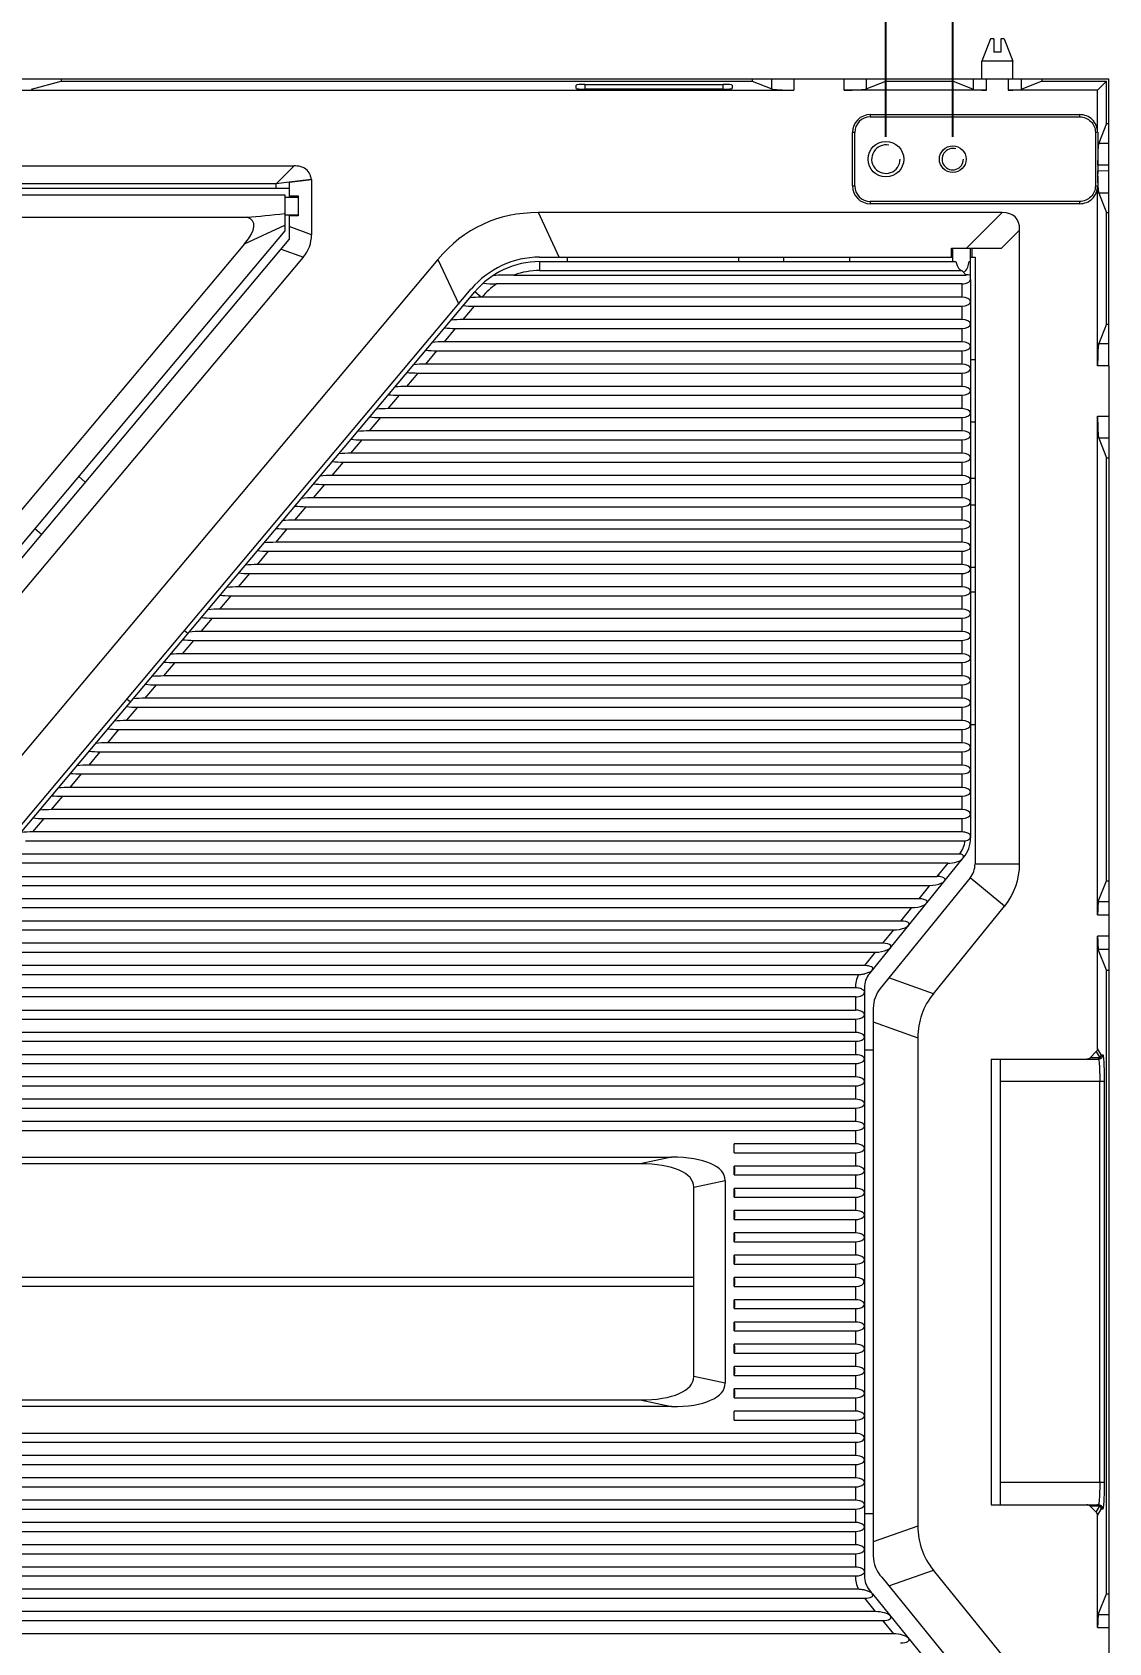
# Model space of a CAD drawing. Header units: millimetres. Extents: x 2185 to 26698, y 9658 to 17427.
# Drawn here: x 4912.4 to 5153.9, y 10786.8 to 11148.3 of the extents above; entities that cross this region are included whole.
import ezdxf

# ---------------------------------------------------------------- set-up
doc = ezdxf.new("R2010")
doc.units = ezdxf.units.MM
doc.linetypes.add('SLD-实线', pattern=[0])
doc.layers.add('文字层', color=8, linetype='SLD-实线', lineweight=15)
doc.styles.get("Standard").update_dxf_attribs({"font": 'arial.ttf'})
doc.dimstyles.new('我的A-GB-50', dxfattribs={"dimscale": 0.5, "dimtxt": 80, "dimasz": 50, "dimexe": 20, "dimexo": 10, "dimgap": 15, "dimtad": 1, "dimdec": 1, "dimzin": 9, "dimdsep": 46, "dimtxsty": 'Standard', "dimcen": 2.5, "dimadec": 0, "dimazin": 0, "dimtfac": 1, "dimtdec": 1, "dimtmove": 0, "dimatfit": 3, "dimfxl": 2, "dimarcsym": 0})

# ---------------------------------------------------------------- blocks, each defined once
blk = doc.blocks.new('76128193')
at = {"color": 7, "linetype": 'Continuous'}
for p, q in [((-3086.93, 2590.93), (-3088.93, 2585.93)), ((-3086.18, 2590.93), (-3086.93, 2590.93)), ((-3086.18, 2590.93), (-3086.18, 2587.93)), ((-3083.93, 2590.93), (-3084.68, 2590.93)), ((-3084.68, 2590.93), (-3084.68, 2587.93)), ((-3083.93, 2590.93), (-3081.93, 2585.93)), ((-3081.93, 2585.93), (-3088.93, 2585.93)), ((-3088.93, 2581.93), (-3088.93, 2585.93)), ((-3084.68, 2587.93), (-3086.18, 2587.93)), ((-3081.93, 2581.93), (-3081.93, 2585.93)), ((-4020.43, 2581.93), (-3060.43, 2581.93)), ((-3302.09, 2579.66), (-3295.43, 2581.43)), ((-3295.43, 2581.93), (-3295.43, 2581.43)), ((-3295.43, 2581.43), (-3140.43, 2581.43)), ((-3140.43, 2581.93), (-3140.43, 2581.43)), ((-3140.43, 2581.43), (-3136.05, 2579.68)), ((-3136.05, 2579.68), (-3136.05, 2581.93)), ((-3131.1, 2581.93), (-3131.1, 2579.43)), ((-3119.77, 2579.43), (-3119.77, 2581.93)), ((-3114.82, 2581.93), (-3114.82, 2579.68)), ((-3114.82, 2579.68), (-3110.43, 2581.43)), ((-3110.43, 2581.93), (-3110.43, 2581.43)), ((-3110.43, 2581.43), (-3095.43, 2581.43)), ((-3095.43, 2581.93), (-3095.43, 2581.43)), ((-3090.8, 2579.58), (-3095.43, 2581.43)), ((-3090.8, 2579.58), (-3090.8, 2581.93)), ((-3087.83, 2579.43), (-3087.83, 2581.93)), ((-3083.03, 2581.93), (-3083.03, 2579.43)), ((-3080.07, 2581.93), (-3080.07, 2579.58)), ((-3075.43, 2581.43), (-3080.07, 2579.58)), ((-3075.43, 2581.93), (-3075.43, 2581.43)), ((-3075.43, 2581.43), (-3060.93, 2581.43)), ((-3060.93, 2581.43), (-3062.93, 2579.43)), ((-3060.93, 2571.93), (-3060.93, 2581.43)), ((-3060.43, 2517.59), (-3060.43, 2581.93)), ((-3306.98, 2579.43), (-3131.1, 2579.43)), ((-3179.93, 2579.77), (-3179.93, 2580.57)), ((-3177.93, 2580.69), (-3146.93, 2580.69)), ((-3177.93, 2580.69), (-3177.93, 2579.66)), ((-3146.93, 2579.66), (-3177.93, 2579.66)), ((-3146.93, 2579.66), (-3146.93, 2580.69)), ((-3144.93, 2580.57), (-3144.93, 2579.77)), ((-3087.83, 2579.43), (-3119.77, 2579.43)), ((-3062.93, 2579.43), (-3083.03, 2579.43)), ((-3062.93, 2569.98), (-3062.93, 2579.43)), ((-3113.93, 2573.93), (-3066.94, 2573.93)), ((-3113.93, 2573.93), (-3113.93, 2573.43)), ((-3066.94, 2573.43), (-3066.94, 2573.93)), ((-3113.93, 2573.43), (-3066.94, 2573.43)), ((-3060.93, 2571.93), (-3062.69, 2567.54)), ((-3060.93, 2571.93), (-3060.43, 2571.93)), ((-3117.43, 2569.93), (-3117.93, 2569.93)), ((-3117.93, 2557.93), (-3117.93, 2569.93)), ((-3117.43, 2557.93), (-3117.43, 2569.93)), ((-3063.43, 2569.93), (-3063.43, 2557.93)), ((-3062.92, 2569.98), (-3062.92, 2562.58)), ((-3062.69, 2567.54), (-3060.43, 2567.54)), ((-3429.66, 2562.43), (-3243.2, 2562.43)), ((-3243.2, 2562.43), (-3247.22, 2558.41)), ((-3060.43, 2562.59), (-3062.93, 2562.58)), ((-3060.43, 2561.27), (-3062.93, 2561.28)), ((-3247.22, 2558.41), (-3429.66, 2558.41)), ((-3429.66, 2557.43), (-3244.28, 2557.43)), ((-3426.99, 2555.93), (-3245.28, 2555.93)), ((-3244.28, 2558.75), (-3247.22, 2558.41)), ((-3247.22, 2557.43), (-3247.22, 2558.41)), ((-3245.28, 2555.93), (-3245.28, 2547.88)), ((-3239.33, 2559.33), (-3244.28, 2558.75)), ((-3244.28, 2558.66), (-3244.28, 2555.68)), ((-3239.28, 2559.33), (-3239.28, 2546.97)), ((-3117.93, 2557.93), (-3117.43, 2557.93)), ((-3062.93, 2517.55), (-3062.93, 2557.89)), ((-3060.43, 2556.32), (-3062.69, 2556.32)), ((-3062.69, 2556.32), (-3060.93, 2551.93)), ((-3245.28, 2555.43), (-3242.28, 2555.43)), ((-3244.28, 2555.68), (-3242.28, 2555.68)), ((-3244.28, 2555.57), (-3242.28, 2555.57)), ((-3244.28, 2555.57), (-3244.28, 2555.43)), ((-3242.28, 2555.68), (-3242.28, 2551.18)), ((-3066.94, 2554.43), (-3113.93, 2554.43)), ((-3113.93, 2554.43), (-3113.93, 2553.93)), ((-3066.94, 2553.93), (-3113.93, 2553.93)), ((-3066.94, 2553.93), (-3066.94, 2554.43)), ((-3426.99, 2550.93), (-3253.72, 2550.93)), ((-3254.31, 2544.89), (-3245.28, 2549.11)), ((-3245.28, 2551.43), (-3242.28, 2551.43)), ((-3244.28, 2551.43), (-3244.28, 2551.29)), ((-3242.28, 2551.29), (-3244.28, 2551.29)), ((-3242.28, 2551.18), (-3244.28, 2551.18)), ((-3244.28, 2551.18), (-3244.28, 2545.93)), ((-3239.28, 2546.97), (-3244.28, 2548.79)), ((-3084.36, 2551.93), (-3188.39, 2551.93)), ((-3183.72, 2541.93), (-3188.39, 2551.93)), ((-3084.36, 2551.93), (-3092.36, 2543.93)), ((-3060.93, 2551.93), (-3060.43, 2551.93)), ((-3060.93, 2526.93), (-3060.93, 2551.93)), ((-3245.28, 2547.88), (-3401.31, 2361.93)), ((-3399.03, 2361.5), (-3244.28, 2545.93)), ((-3084.51, 2543.93), (-3080.43, 2548.01)), ((-3080.43, 2405.75), (-3080.43, 2548.01)), ((-3254.31, 2544.89), (-3405.14, 2365.15)), ((-3395.93, 2357.42), (-3241.11, 2541.92)), ((-3210.92, 2541.42), (-3373.53, 2347.63)), ((-3246.11, 2543.74), (-3241.11, 2541.92)), ((-3210.92, 2541.42), (-3206.26, 2531.42)), ((-3188.11, 2541.93), (-3095.43, 2541.93)), ((-3181.93, 2541.93), (-3181.93, 2540.93)), ((-3143.43, 2540.93), (-3143.43, 2541.93)), ((-3133.43, 2541.93), (-3133.43, 2540.93)), ((-3118.5, 2540.93), (-3118.5, 2541.93)), ((-3095.68, 2543.93), (-3084.51, 2543.93)), ((-3095.68, 2541.93), (-3095.68, 2543.93)), ((-3095.43, 2540.93), (-3095.43, 2543.93)), ((-3091.43, 2537.9), (-3091.43, 2543.93)), ((-3091.42, 2541.93), (-3090.43, 2541.93)), ((-3091.18, 2543.93), (-3091.18, 2541.93)), ((-3090.43, 2541.93), (-3090.43, 2405.75)), ((-3193.86, 2537.93), (-3092.46, 2537.93)), ((-3188.11, 2540.93), (-3094.76, 2540.93)), ((-3188.11, 2540.93), (-3188.11, 2538.93)), ((-3188.11, 2538.93), (-3093.43, 2538.93)), ((-3092.46, 2537.93), (-3093.43, 2538.93)), ((-3091.74, 2540.93), (-3091.43, 2540.93)), ((-3091.43, 2536.93), (-3091.43, 2537.9)), ((-3360.85, 2347.18), (-3203.43, 2534.79)), ((-3360.09, 2346.54), (-3202.67, 2534.14)), ((-3201.22, 2532.93), (-3202.67, 2534.14)), ((-3093.43, 2535.93), (-3197.76, 2535.93)), ((-3093.43, 2535.93), (-3093.43, 2532.93)), ((-3091.43, 2536.93), (-3091.43, 2411.57)), ((-3205.27, 2527.93), (-3202.75, 2530.93)), ((-3202.75, 2530.93), (-3093.43, 2530.93)), ((-3093.43, 2532.93), (-3201.08, 2532.93)), ((-3093.43, 2530.93), (-3093.43, 2527.93)), ((-3093.43, 2527.93), (-3205.27, 2527.93)), ((-3060.93, 2526.93), (-3062.69, 2522.54)), ((-3060.93, 2526.93), (-3060.43, 2526.93)), ((-3209.47, 2522.93), (-3206.95, 2525.93)), ((-3206.95, 2525.93), (-3093.43, 2525.93)), ((-3093.43, 2525.93), (-3093.43, 2522.93)), ((-3213.66, 2517.93), (-3211.14, 2520.93)), ((-3211.14, 2520.93), (-3093.43, 2520.93)), ((-3093.43, 2522.93), (-3209.47, 2522.93)), ((-3093.43, 2520.93), (-3093.43, 2517.93)), ((-3062.69, 2522.54), (-3060.43, 2522.54)), ((-3093.43, 2517.93), (-3213.66, 2517.93)), ((-3090.43, 2518.86), (-3091.43, 2518.86)), ((-3060.43, 2517.58), (-3062.93, 2517.58)), ((-3060.43, 2517.58), (-3060.43, 2106.28)), ((-3217.86, 2512.93), (-3215.34, 2515.93)), ((-3093.43, 2512.93), (-3217.86, 2512.93)), ((-3215.34, 2515.93), (-3093.43, 2515.93)), ((-3093.43, 2515.93), (-3093.43, 2512.93)), ((-3222.05, 2507.93), (-3219.54, 2510.93)), ((-3219.54, 2510.93), (-3093.43, 2510.93)), ((-3093.43, 2510.93), (-3093.43, 2507.93)), ((-3226.25, 2502.93), (-3223.73, 2505.93)), ((-3223.73, 2505.93), (-3093.43, 2505.93)), ((-3093.43, 2507.93), (-3222.05, 2507.93)), ((-3093.43, 2505.93), (-3093.43, 2502.93)), ((-3062.93, 2506.27), (-3060.43, 2506.27)), ((-3062.93, 2394.33), (-3062.93, 2506.27)), ((-3093.43, 2502.93), (-3226.25, 2502.93)), ((-3091.43, 2505), (-3090.43, 2505)), ((-3230.44, 2497.93), (-3227.93, 2500.93)), ((-3093.43, 2497.93), (-3230.44, 2497.93)), ((-3227.93, 2500.93), (-3093.43, 2500.93)), ((-3093.43, 2500.93), (-3093.43, 2497.93)), ((-3060.43, 2501.32), (-3062.69, 2501.32)), ((-3062.69, 2501.32), (-3060.93, 2496.93)), ((-3234.64, 2492.93), (-3232.12, 2495.93)), ((-3232.12, 2495.93), (-3093.43, 2495.93)), ((-3093.43, 2495.93), (-3093.43, 2492.93)), ((-3060.93, 2496.93), (-3060.43, 2496.93)), ((-3060.93, 2401.93), (-3060.93, 2496.93)), ((-3291.54, 2492.75), (-3290.04, 2491.4)), ((-3238.84, 2487.93), (-3236.32, 2490.93)), ((-3236.32, 2490.93), (-3093.43, 2490.93)), ((-3093.43, 2492.93), (-3234.64, 2492.93)), ((-3093.43, 2490.93), (-3093.43, 2487.93)), ((-3090.43, 2492.25), (-3091.43, 2492.25)), ((-3093.43, 2487.93), (-3238.84, 2487.93)), ((-3243.03, 2482.93), (-3240.51, 2485.93)), ((-3240.51, 2485.93), (-3093.43, 2485.93)), ((-3093.43, 2485.93), (-3093.43, 2482.93)), ((-3090.43, 2486.25), (-3091.43, 2486.25)), ((-3299.85, 2479.7), (-3301.4, 2481)), ((-3247.23, 2477.93), (-3244.71, 2480.93)), ((-3244.71, 2480.93), (-3093.43, 2480.93)), ((-3093.43, 2482.93), (-3243.03, 2482.93)), ((-3093.43, 2480.93), (-3093.43, 2477.93)), ((-3093.43, 2477.93), (-3247.23, 2477.93)), ((-3251.42, 2472.93), (-3248.9, 2475.93)), ((-3093.43, 2472.93), (-3251.42, 2472.93)), ((-3248.9, 2475.93), (-3093.43, 2475.93)), ((-3093.43, 2475.93), (-3093.43, 2472.93)), ((-3255.62, 2467.93), (-3253.1, 2470.93)), ((-3253.1, 2470.93), (-3093.43, 2470.93)), ((-3093.43, 2470.93), (-3093.43, 2467.93)), ((-3090.43, 2472.25), (-3091.43, 2472.25)), ((-3259.81, 2462.93), (-3257.3, 2465.93)), ((-3257.3, 2465.93), (-3093.43, 2465.93)), ((-3093.43, 2467.93), (-3255.62, 2467.93)), ((-3093.43, 2465.93), (-3093.43, 2462.93)), ((-3091.43, 2466.85), (-3090.43, 2466.85)), ((-3093.43, 2462.93), (-3259.81, 2462.93)), ((-3264.01, 2457.93), (-3261.49, 2460.93)), ((-3261.49, 2460.93), (-3093.43, 2460.93)), ((-3093.43, 2460.93), (-3093.43, 2457.93)), ((-3268.2, 2452.93), (-3265.69, 2455.93)), ((-3267.03, 2457.44), (-3267.8, 2458.08)), ((-3265.69, 2455.93), (-3093.43, 2455.93)), ((-3093.43, 2457.93), (-3264.01, 2457.93)), ((-3093.43, 2455.93), (-3093.43, 2452.93)), ((-3272.4, 2447.93), (-3269.88, 2450.93)), ((-3269.88, 2450.93), (-3093.43, 2450.93)), ((-3093.43, 2452.93), (-3268.2, 2452.93)), ((-3093.43, 2450.93), (-3093.43, 2447.93)), ((-3093.43, 2447.93), (-3272.4, 2447.93)), ((-3276.59, 2442.93), (-3274.08, 2445.93)), ((-3274.08, 2445.93), (-3093.43, 2445.93)), ((-3093.43, 2445.93), (-3093.43, 2442.93)), ((-3280.79, 2437.93), (-3278.27, 2440.93)), ((-3280.65, 2442.76), (-3279.89, 2442.12)), ((-3278.27, 2440.93), (-3093.43, 2440.93)), ((-3093.43, 2442.93), (-3276.59, 2442.93)), ((-3093.43, 2440.93), (-3093.43, 2437.93)), ((-3093.43, 2437.93), (-3280.79, 2437.93)), ((-3090.43, 2436.93), (-3091.43, 2436.93)), ((-3284.99, 2432.93), (-3282.47, 2435.93)), ((-3093.43, 2432.93), (-3284.99, 2432.93)), ((-3282.47, 2435.93), (-3093.43, 2435.93)), ((-3093.43, 2435.93), (-3093.43, 2432.93)), ((-3289.18, 2427.93), (-3286.66, 2430.93)), ((-3286.66, 2430.93), (-3093.43, 2430.93)), ((-3093.43, 2430.93), (-3093.43, 2427.93)), ((-3293.38, 2422.93), (-3290.86, 2425.93)), ((-3290.86, 2425.93), (-3093.43, 2425.93)), ((-3093.43, 2427.93), (-3289.18, 2427.93)), ((-3093.43, 2425.93), (-3093.43, 2422.93)), ((-3093.43, 2422.93), (-3293.38, 2422.93)), ((-3297.57, 2417.93), (-3295.05, 2420.93)), ((-3295.05, 2420.93), (-3093.43, 2420.93)), ((-3093.43, 2420.93), (-3093.43, 2417.93)), ((-3301.77, 2412.93), (-3299.25, 2415.93)), ((-3299.25, 2415.93), (-3093.43, 2415.93)), ((-3093.43, 2417.93), (-3297.57, 2417.93)), ((-3093.43, 2415.93), (-3093.43, 2412.93)), ((-3093.43, 2412.93), (-3301.77, 2412.93)), ((-3093.92, 2407.93), (-3305.96, 2407.93)), ((-3303.45, 2410.93), (-3092.67, 2410.93)), ((-3096.57, 2405.93), (-3307.64, 2405.93)), ((-3114.14, 2381.11), (-3093, 2407.16)), ((-3096.57, 2405.93), (-3099.01, 2402.93)), ((-3090.43, 2405.75), (-3080.43, 2405.75)), ((-3311.84, 2400.93), (-3100.63, 2400.93)), ((-3310.16, 2402.93), (-3099.01, 2402.93)), ((-3091.55, 2402.6), (-3111.7, 2377.77)), ((-3100.63, 2400.93), (-3103.06, 2397.93)), ((-3083.79, 2396.29), (-3091.55, 2402.6)), ((-3062.79, 2397.3), (-3060.93, 2401.93)), ((-3060.93, 2401.93), (-3060.43, 2401.93)), ((-3103.06, 2397.93), (-3314.35, 2397.93)), ((-3062.79, 2397.3), (-3060.43, 2397.3)), ((-3316.03, 2395.93), (-3104.69, 2395.93)), ((-3104.69, 2395.93), (-3107.12, 2392.93)), ((-3099.75, 2376.62), (-3083.79, 2396.29)), ((-3062.93, 2394.33), (-3060.43, 2394.33)), ((-3320.23, 2390.93), (-3108.75, 2390.93)), ((-3107.12, 2392.93), (-3318.55, 2392.93)), ((-3108.75, 2390.93), (-3111.18, 2387.93)), ((-3060.43, 2389.53), (-3062.93, 2389.53)), ((-3062.93, 2364.35), (-3062.93, 2389.53)), ((-3324.42, 2385.93), (-3112.8, 2385.93)), ((-3111.18, 2387.93), (-3322.75, 2387.93)), ((-3112.8, 2385.93), (-3115.24, 2382.93)), ((-3060.43, 2386.56), (-3062.79, 2386.56)), ((-3060.93, 2381.93), (-3062.79, 2386.56)), ((-3115.24, 2382.93), (-3326.94, 2382.93)), ((-3328.62, 2380.93), (-3116.6, 2380.93)), ((-3099.75, 2376.62), (-3109.75, 2380.17)), ((-3060.93, 2381.93), (-3060.43, 2381.93)), ((-3060.93, 2241.93), (-3060.93, 2381.93)), ((-3117.26, 2375.93), (-3332.81, 2375.93)), ((-3117.26, 2377.93), (-3331.14, 2377.93)), ((-3117.26, 2375.93), (-3117.26, 2372.93)), ((-3115.26, 2377.95), (-3115.26, 2377.17)), ((-3115.26, 2377.17), (-3115.26, 2246.93)), ((-3335.33, 2372.93), (-3117.26, 2372.93)), ((-3113.26, 2373.36), (-3113.26, 2250.46)), ((-3117.26, 2367.93), (-3339.53, 2367.93)), ((-3337.01, 2370.93), (-3117.26, 2370.93)), ((-3117.26, 2370.93), (-3117.26, 2367.93)), ((-3113.26, 2370.28), (-3103.26, 2366.73)), ((-3341.21, 2365.93), (-3117.26, 2365.93)), ((-3117.26, 2365.93), (-3117.26, 2362.93)), ((-3103.26, 2366.73), (-3103.26, 2257.13)), ((-3062.13, 2362.93), (-3062.93, 2364.35)), ((-3345.4, 2360.93), (-3117.26, 2360.93)), ((-3117.26, 2362.93), (-3343.72, 2362.93)), ((-3117.26, 2360.93), (-3117.26, 2357.93)), ((-3113.26, 2363.93), (-3115.26, 2363.93)), ((-3086.79, 2361.93), (-3062.79, 2361.93)), ((-3086.79, 2361.93), (-3086.79, 2261.93)), ((-3084.79, 2361.93), (-3084.79, 2261.93)), ((-3063.23, 2363.64), (-3064.64, 2362.23)), ((-3062.42, 2362.23), (-3064.64, 2362.23)), ((-3063.23, 2363.64), (-3062.42, 2362.23)), ((-3062.13, 2362.93), (-3061.79, 2362.93)), ((-3117.26, 2357.93), (-3347.92, 2357.93)), ((-3349.6, 2355.93), (-3117.26, 2355.93)), ((-3117.26, 2355.93), (-3117.26, 2352.93)), ((-3061.45, 2356.93), (-3084.79, 2356.93)), ((-3062.45, 2266.93), (-3062.45, 2356.93)), ((-3061.45, 2356.93), (-3061.45, 2266.93)), ((-3353.79, 2350.93), (-3117.26, 2350.93)), ((-3117.26, 2352.93), (-3352.11, 2352.93)), ((-3117.26, 2350.93), (-3117.26, 2347.93)), ((-3117.26, 2347.93), (-3356.31, 2347.93)), ((-3358.01, 2345.93), (-3117.26, 2345.93)), ((-3117.26, 2342.93), (-3144.48, 2342.93)), ((-3144.48, 2340.93), (-3144.48, 2342.93)), ((-3117.26, 2345.93), (-3117.26, 2342.93)), ((-3358.19, 2339.93), (-3158.5, 2339.93)), ((-3158.5, 2339.93), (-3165.56, 2338.43)), ((-3144.48, 2340.93), (-3117.26, 2340.93)), ((-3117.26, 2340.93), (-3117.26, 2337.93)), ((-3165.56, 2338.43), (-3354.5, 2338.43)), ((-3117.26, 2337.93), (-3144.48, 2337.93)), ((-3144.48, 2335.93), (-3144.48, 2337.93)), ((-3144.48, 2335.93), (-3117.26, 2335.93)), ((-3144.31, 2336.37), (-3144.31, 2337.49)), ((-3117.26, 2335.93), (-3117.26, 2332.93)), ((-3153.52, 2333.17), (-3146.46, 2334.67)), ((-3153.51, 2312.93), (-3153.52, 2333.17)), ((-3146.46, 2334.67), (-3146.46, 2289.19)), ((-3117.26, 2332.93), (-3144.48, 2332.93)), ((-3144.48, 2330.93), (-3144.48, 2332.93)), ((-3144.31, 2331.37), (-3144.31, 2332.49)), ((-3144.48, 2330.93), (-3117.26, 2330.93)), ((-3117.26, 2330.93), (-3117.26, 2327.93)), ((-3117.26, 2327.93), (-3144.48, 2327.93)), ((-3144.48, 2325.93), (-3144.48, 2327.93)), ((-3144.48, 2325.93), (-3117.26, 2325.93)), ((-3144.31, 2326.37), (-3144.31, 2327.49)), ((-3117.26, 2325.93), (-3117.26, 2322.93)), ((-3117.26, 2322.93), (-3144.48, 2322.93)), ((-3144.48, 2320.93), (-3144.48, 2322.93)), ((-3144.48, 2320.93), (-3117.26, 2320.93)), ((-3144.31, 2321.37), (-3144.31, 2322.49)), ((-3117.26, 2320.93), (-3117.26, 2317.93)), ((-3117.26, 2317.93), (-3144.48, 2317.93)), ((-3144.48, 2315.93), (-3144.48, 2317.93)), ((-3144.31, 2316.37), (-3144.31, 2317.49)), ((-3144.48, 2315.93), (-3117.26, 2315.93)), ((-3117.26, 2315.93), (-3117.26, 2312.93)), ((-3153.52, 2312.93), (-3364.85, 2312.93)), ((-3153.52, 2310.93), (-3364.85, 2310.93)), ((-3153.52, 2290.69), (-3153.51, 2310.93)), ((-3153.51, 2310.93), (-3153.51, 2312.93)), ((-3117.26, 2312.93), (-3144.48, 2312.93)), ((-3144.48, 2310.93), (-3144.48, 2312.93)), ((-3144.48, 2310.93), (-3117.26, 2310.93)), ((-3144.31, 2311.37), (-3144.31, 2312.49)), ((-3117.26, 2310.93), (-3117.26, 2307.93)), ((-3117.26, 2307.93), (-3144.48, 2307.93)), ((-3144.48, 2305.93), (-3144.48, 2307.93)), ((-3144.31, 2306.37), (-3144.31, 2307.49)), ((-3144.48, 2305.93), (-3117.26, 2305.93)), ((-3117.26, 2302.93), (-3144.48, 2302.93)), ((-3144.48, 2300.93), (-3144.48, 2302.93)), ((-3117.26, 2305.93), (-3117.26, 2302.93)), ((-3144.48, 2300.93), (-3117.26, 2300.93)), ((-3144.31, 2301.37), (-3144.31, 2302.49)), ((-3117.26, 2300.93), (-3117.26, 2297.93)), ((-3117.26, 2297.93), (-3144.48, 2297.93)), ((-3144.48, 2295.93), (-3144.48, 2297.93)), ((-3144.48, 2295.93), (-3117.26, 2295.93)), ((-3144.31, 2296.37), (-3144.31, 2297.49)), ((-3117.26, 2295.93), (-3117.26, 2292.93)), ((-3117.26, 2292.93), (-3144.48, 2292.93)), ((-3144.48, 2290.93), (-3144.48, 2292.93)), ((-3144.31, 2291.37), (-3144.31, 2292.49)), ((-3146.46, 2289.19), (-3153.52, 2290.69)), ((-3144.48, 2290.93), (-3117.26, 2290.93)), ((-3117.26, 2290.93), (-3117.26, 2287.93)), ((-3354.5, 2285.43), (-3165.56, 2285.43)), ((-3165.56, 2285.43), (-3158.5, 2283.93)), ((-3117.26, 2287.93), (-3144.48, 2287.93)), ((-3144.48, 2285.93), (-3144.48, 2287.93)), ((-3144.48, 2285.93), (-3117.26, 2285.93)), ((-3144.31, 2286.37), (-3144.31, 2287.49)), ((-3117.26, 2285.93), (-3117.26, 2282.93)), ((-3158.5, 2283.93), (-3358.19, 2283.93)), ((-3117.26, 2282.93), (-3144.48, 2282.93)), ((-3144.48, 2280.93), (-3144.48, 2282.93)), ((-3117.26, 2277.93), (-3358.01, 2277.93)), ((-3144.48, 2280.93), (-3117.26, 2280.93)), ((-3117.26, 2280.93), (-3117.26, 2277.93)), ((-3356.31, 2275.93), (-3117.26, 2275.93)), ((-3117.26, 2275.93), (-3117.26, 2272.93)), ((-3117.26, 2272.93), (-3353.79, 2272.93)), ((-3352.11, 2270.93), (-3117.26, 2270.93)), ((-3117.26, 2270.93), (-3117.26, 2267.93)), ((-3117.26, 2267.93), (-3349.6, 2267.93)), ((-3061.45, 2266.93), (-3062.45, 2266.93)), ((-3347.92, 2265.93), (-3117.26, 2265.93)), ((-3117.26, 2265.93), (-3117.26, 2262.93)), ((-3117.26, 2262.93), (-3345.4, 2262.93)), ((-3343.72, 2260.93), (-3117.26, 2260.93)), ((-3117.26, 2260.93), (-3117.26, 2257.93)), ((-3115.26, 2259.93), (-3113.26, 2259.93)), ((-3086.79, 2261.93), (-3062.79, 2261.93)), ((-3064.64, 2261.63), (-3062.42, 2261.64)), ((-3064.64, 2261.63), (-3063.23, 2260.22)), ((-3063.23, 2260.22), (-3062.42, 2261.64)), ((-3062.93, 2259.52), (-3062.13, 2260.93)), ((-3062.93, 2234.33), (-3062.93, 2259.52)), ((-3061.79, 2260.93), (-3062.13, 2260.93)), ((-3117.26, 2257.93), (-3341.21, 2257.93)), ((-3339.53, 2255.93), (-3117.26, 2255.93)), ((-3117.26, 2255.93), (-3117.26, 2252.93)), ((-3103.26, 2257.13), (-3113.26, 2253.58)), ((-3117.26, 2252.93), (-3337.01, 2252.93)), ((-3335.33, 2250.93), (-3117.26, 2250.93)), ((-3117.26, 2250.93), (-3117.26, 2247.93)), ((-3117.26, 2247.93), (-3332.81, 2247.93)), ((-3331.14, 2245.93), (-3117.26, 2245.93)), ((-3115.26, 2246.93), (-3115.26, 2246.69)), ((-3115.26, 2246.69), (-3115.26, 2245.91)), ((-3111.33, 2245.64), (-3091.55, 2221.27)), ((-3109.75, 2243.69), (-3099.75, 2247.24)), ((-3083.79, 2227.57), (-3099.75, 2247.24)), ((-3116.6, 2242.93), (-3328.62, 2242.93)), ((-3114.14, 2242.76), (-3113.67, 2242.17)), ((-3113.47, 2241.93), (-3113.67, 2242.17)), ((-3113.47, 2241.93), (-3093.18, 2216.93)), ((-3062.79, 2237.3), (-3060.93, 2241.93)), ((-3060.93, 2241.93), (-3060.43, 2241.93)), ((-3326.94, 2240.93), (-3115.24, 2240.93)), ((-3112.8, 2237.93), (-3324.42, 2237.93)), ((-3115.24, 2240.93), (-3112.8, 2237.93)), ((-3322.75, 2235.93), (-3111.18, 2235.93)), ((-3111.18, 2235.93), (-3108.75, 2232.93)), ((-3062.93, 2234.33), (-3060.43, 2234.33)), ((-3062.79, 2237.3), (-3060.43, 2237.3)), ((-3108.75, 2232.93), (-3320.23, 2232.93))]:
    blk.add_line(p, q, dxfattribs=at)
blk.add_lwpolyline([(-3061.45, 2266.93), (-3061.6, 2266.93), (-3084.79, 2266.93)], dxfattribs=at)
for centre, radius in [((-3110.43, 2563.93), 4), ((-3095.43, 2563.93), 3)]:
    blk.add_circle(centre, radius, dxfattribs=at)
for centre, radius, start, end in [((-3113.93, 2569.93), 4, 90.0031, 180), ((-3113.93, 2569.93), 3.5, 90.0091, 180), ((-3110.43, 2563.93), 3.2, 78.1353, 360), ((-3095.43, 2563.93), 2.4, 74.0896, 0), ((-3113.93, 2557.93), 4, 180, 269.9969), ((-3113.93, 2557.93), 3.5, 180, 269.9908), ((-3188.11, 2521.93), 20, 90, 140), ((-3188.11, 2521.93), 19, 90, 140), ((-3188.11, 2521.93), 17, 90, 109.7492), ((-3092.47, 2521.87), 16.07, 86.2934, 89.969), ((-3188.11, 2521.93), 17, 124.5603, 139.6798), ((-3201.08, 2505.43), 27.5, 90, 90.3069), ((-3098.43, 2411.57), 7, 320.9365, 0), ((-3098.43, 2411.57), 5.8, 321.1272, 353.6644), ((-3095.43, 2405.75), 5, 320.9365, 0), ((-3095.43, 2405.75), 15, 320.9365, 0), ((-3110.26, 2377.95), 7, 154.8411, 180.1972), ((-3110.26, 2377.95), 5, 140.9365, 180), ((-3106.26, 2373.36), 7, 140.9365, 180), ((-3063.13, 2362.93), 1.01, 344.9807, 359.8007), ((-3106.26, 2250.46), 7, 180, 223.5859), ((-3110.26, 2245.91), 7, 179.8028, 205.1589), ((-3110.26, 2245.91), 5, 180, 219.0635)]:
    blk.add_arc(centre, radius, start, end, dxfattribs=at)
for centre, major_axis, ratio, start_param, end_param in [((-3177.93, 2580.57), (2, 0), 0.057143, 1.570796, 3.141593), ((-3177.93, 2579.77), (2, 0), 0.057143, -3.141593, -1.570796), ((-3146.93, 2580.57), (2, 0), 0.057143, 6.283185, 7.853982), ((-3146.93, 2579.77), (2, 0), 0.057143, -1.570796, 0), ((-3131.1, 2579.72), (5, 0), 0.057143, -2.999696, -1.570796), ((-3119.77, 2579.72), (5, 0), 0.057143, -1.570796, -0.141897), ((-3087.83, 2579.6), (3, 0), 0.057143, -2.999696, -1.570796), ((-3083.03, 2579.6), (3, 0), 0.057143, -1.570796, -0.141897), ((-4110.91, 2149.44), (858.57, 400.36), 0.042224, -0.090304, 0.040423), ((-2962.9, 2684.76), (310.21, 129.43), 0.111795, -2.829922, -2.759001), ((-2845.45, 1787.08), (355.43, -762.22), 0.178355, 3.058615, 3.22457), ((-3182.41, 2449.95), (-101, -101), 0.140028, 3.002469, 3.280716), ((-3443.24, 2618.35), (-203.5, 74.07), 0.184705, 3.074467, 3.208719), ((-3093.43, 2546.93), (0, 8), 0.25, -3.864329, -3.141594), ((-3093.43, 2546.93), (-0.53, 8.26), 0.233529, -3.408725, -2.398606), ((-3093.43, 2536.93), (2, 0), 0.500007, -1.570796, 0.000001), ((-3201.91, 2531.93), (5.29, 0.16), 0.186515, -2.259526, -1.735928), ((-3201.91, 2531.93), (5.29, 0.16), 0.186515, 1.433756, 1.929264), ((-3093.43, 2531.93), (2, 0), 0.500007, -1.570796, 1.570796), ((-3206.11, 2526.93), (5.29, 0.16), 0.186515, 1.405665, 1.929264), ((-3093.43, 2526.93), (2, 0), 0.500007, -1.570796, 1.570796), ((-3206.11, 2526.93), (5.29, 0.16), 0.186515, -2.259526, -1.735928), ((-3210.31, 2521.93), (5.29, 0.16), 0.186515, -2.259526, -1.735928), ((-3210.31, 2521.93), (5.29, 0.16), 0.186515, 1.405665, 1.929264), ((-3093.43, 2521.93), (2, 0), 0.500007, -1.570796, 1.570796), ((-3214.5, 2516.93), (5.29, 0.16), 0.186515, -2.259526, -1.735928), ((-3214.5, 2516.93), (5.29, 0.16), 0.186515, 1.405665, 1.929264), ((-3093.43, 2516.93), (2, 0), 0.500007, -1.570796, 1.570796), ((-3218.7, 2511.93), (5.29, 0.16), 0.186515, 1.405665, 1.929264), ((-3093.43, 2511.93), (2, 0), 0.500007, -1.570796, 1.570796), ((-3218.7, 2511.93), (5.29, 0.16), 0.186515, -2.259526, -1.735928), ((-3222.89, 2506.93), (5.29, 0.16), 0.186515, -2.259526, -1.735928), ((-3222.89, 2506.93), (5.29, 0.16), 0.186515, 1.405665, 1.929264), ((-3093.43, 2506.93), (2, 0), 0.500007, -1.570796, 1.570796), ((-3062.65, 2506.27), (0, 5), 0.057143, -4.712389, -3.28349), ((-3227.09, 2501.93), (5.29, 0.16), 0.186515, 1.405665, 1.929264), ((-3093.43, 2501.93), (2, 0), 0.500007, -1.570796, 1.570796), ((-3231.28, 2496.93), (5.29, 0.16), 0.186515, 1.405665, 1.929264), ((-3227.09, 2501.93), (5.29, 0.16), 0.186515, -2.259526, -1.735928), ((-3093.43, 2496.93), (2, 0), 0.500007, -1.570796, 1.570796), ((-3231.28, 2496.93), (5.29, 0.16), 0.186515, -2.259526, -1.735928), ((-3235.48, 2491.93), (5.29, 0.16), 0.186515, -2.259526, -1.735928), ((-3235.48, 2491.93), (5.29, 0.16), 0.186515, 1.405665, 1.929264), ((-3093.43, 2491.93), (2, 0), 0.500007, -1.570796, 1.570796), ((-3239.67, 2486.93), (5.29, 0.16), 0.186515, 1.405665, 1.929264), ((-3093.43, 2486.93), (2, 0), 0.500007, -1.570796, 1.570796), ((-3239.67, 2486.93), (5.29, 0.16), 0.186515, -2.259526, -1.735928), ((-3243.87, 2481.93), (5.29, 0.16), 0.186515, -2.259526, -1.735928), ((-3243.87, 2481.93), (5.29, 0.16), 0.186515, 1.405665, 1.929264), ((-3093.43, 2481.93), (2, 0), 0.500007, -1.570796, 1.570796), ((-3248.07, 2476.93), (5.29, 0.16), 0.186515, 1.405665, 1.929264), ((-3093.43, 2476.93), (2, 0), 0.500007, 4.712389, 7.853982), ((-3252.26, 2471.93), (5.29, 0.16), 0.186515, 1.405665, 1.929264), ((-3248.07, 2476.93), (5.29, 0.16), 0.186515, -2.259526, -1.735928), ((-3093.43, 2471.93), (2, 0), 0.500007, 4.712389, 7.853982), ((-3252.26, 2471.93), (5.29, 0.16), 0.186515, -2.259526, -1.735928), ((-3256.46, 2466.93), (5.29, 0.16), 0.186515, -2.259526, -1.735928), ((-3256.46, 2466.93), (5.29, 0.16), 0.186515, 1.405665, 1.929264), ((-3093.43, 2466.93), (2, 0), 0.500007, -1.570796, 1.570796), ((-3260.65, 2461.93), (5.29, 0.16), 0.186515, 1.405665, 1.929264), ((-3093.43, 2461.93), (2, 0), 0.500007, -1.570796, 1.570796), ((-3260.65, 2461.93), (5.29, 0.16), 0.186515, -2.259526, -1.735928), ((-3264.85, 2456.93), (5.29, 0.16), 0.186515, -2.259526, -1.735928), ((-3264.85, 2456.93), (5.29, 0.16), 0.186515, 1.405665, 1.929264), ((-3093.43, 2456.93), (2, 0), 0.500007, -1.570796, 1.570796), ((-3269.04, 2451.93), (5.29, 0.16), 0.186515, -2.259526, -1.735928), ((-3269.04, 2451.93), (5.29, 0.16), 0.186515, 1.405665, 1.929264), ((-3093.43, 2451.93), (2, 0), 0.500007, -1.570796, 1.570796), ((-3273.24, 2446.93), (5.29, 0.16), 0.186515, 1.405665, 1.929264), ((-3093.43, 2446.93), (2, 0), 0.500007, -1.570796, 1.570796), ((-3273.24, 2446.93), (5.29, 0.16), 0.186515, -2.259526, -1.735928), ((-3277.43, 2441.93), (5.29, 0.16), 0.186515, -2.259526, -1.735928), ((-3277.43, 2441.93), (5.29, 0.16), 0.186515, 1.405665, 1.929264), ((-3093.43, 2441.93), (2, 0), 0.500007, -1.570796, 1.570796), ((-3281.63, 2436.93), (5.29, 0.16), 0.186515, 1.405665, 1.929264), ((-3093.43, 2436.93), (2, 0), 0.500007, -1.570796, 1.570796), ((-3285.82, 2431.93), (5.29, 0.16), 0.186515, 1.405665, 1.929264), ((-3281.63, 2436.93), (5.29, 0.16), 0.186515, -2.259526, -1.735928), ((-3093.43, 2431.93), (2, 0), 0.500007, -1.570796, 1.570796), ((-3285.82, 2431.93), (5.29, 0.16), 0.186515, -2.259526, -1.735928), ((-3290.02, 2426.93), (5.29, 0.16), 0.186515, -2.259526, -1.735928), ((-3290.02, 2426.93), (5.29, 0.16), 0.186515, 1.405665, 1.929264), ((-3093.43, 2426.93), (2, 0), 0.500007, -1.570796, 1.570796), ((-3294.22, 2421.93), (5.29, 0.16), 0.186515, 1.405665, 1.929264), ((-3093.43, 2421.93), (2, 0), 0.500007, -1.570796, 1.570796), ((-3294.22, 2421.93), (5.29, 0.16), 0.186515, -2.259526, -1.735928), ((-3298.41, 2416.93), (5.29, 0.16), 0.186515, -2.259526, -1.735928), ((-3298.41, 2416.93), (5.29, 0.16), 0.186515, 1.405665, 1.929264), ((-3093.43, 2416.93), (2, 0), 0.500007, -1.570796, 1.570796), ((-3302.61, 2411.93), (5.29, 0.16), 0.186515, 1.405665, 1.929264), ((-3095.76, 2406.93), (2.7, 0.34), 0.348247, -1.920201, -0.349404), ((-3099.82, 2401.93), (2.7, 0.34), 0.348247, 4.362984, 7.504577), ((-3103.88, 2396.93), (2.7, 0.34), 0.348247, 4.362984, 7.504577), ((-3062.76, 2394.33), (0, 3), 0.057143, 0.141897, 1.570796), ((-3107.93, 2391.93), (2.7, 0.34), 0.348247, 4.362984, 7.504577), ((-3062.76, 2389.53), (0, 3), 0.057143, -4.712389, -3.28349), ((-3111.99, 2386.93), (2.7, 0.34), 0.348247, 4.362984, 7.504577), ((-3116.05, 2381.93), (2.7, 0.34), 0.348247, 5.933781, 7.504577), ((-3117.26, 2376.93), (2, 0), 0.500007, -1.570796, 0.000001), ((-2695.34, 2227.59), (407.04, -144.4), 0.185229, 3.075978, 3.207207), ((-3117.26, 2371.93), (2, 0), 0.500007, 4.712389, 7.853982), ((-3117.26, 2366.93), (2, 0), 0.500007, 4.712389, 7.853982), ((-3117.26, 2361.93), (2, 0), 0.500007, 4.712389, 7.853982), ((-3117.26, 2356.93), (2, 0), 0.500007, 4.712389, 7.853982), ((-3117.26, 2351.93), (2, 0), 0.500007, 4.712389, 7.853982), ((-3117.26, 2346.93), (2, 0), 0.500007, 4.712389, 7.853982), ((-3117.26, 2341.93), (2, 0), 0.500007, 4.712389, 7.853982), ((-3166.92, 2330.99), (20.38, 4.33), 0.383888, -0.081401, 1.065208), ((-3173.97, 2329.49), (20.38, 4.33), 0.383888, -0.081401, 1.065208), ((-3144.48, 2336.93), (0, 1), 0.216151, -0.972159, 0), ((-3144.48, 2336.93), (0, 1), 0.216151, -3.141593, -2.169434), ((-3117.26, 2336.93), (2, 0), 0.500007, 4.712389, 7.853982), ((-3144.48, 2331.93), (0, 1), 0.216151, -0.972159, 0), ((-3117.26, 2331.93), (2, 0), 0.500007, 4.712389, 7.853982), ((-3144.48, 2331.93), (0, 1), 0.216151, -3.141593, -2.169434), ((-3144.48, 2326.93), (0, 1), 0.216151, -0.972159, 0), ((-3144.48, 2326.93), (0, 1), 0.216151, -3.141593, -2.169434), ((-3117.26, 2326.93), (2, 0), 0.500007, 4.712389, 7.853982), ((-3144.48, 2321.93), (0, 1), 0.216151, -0.972159, 0), ((-3144.48, 2321.93), (0, 1), 0.216151, -3.141593, -2.169434), ((-3117.26, 2321.93), (2, 0), 0.500007, 4.712389, 7.853982), ((-3144.48, 2316.93), (0, 1), 0.216151, -0.972159, 0), ((-3117.26, 2316.93), (2, 0), 0.500007, 4.712389, 7.853982), ((-3144.48, 2316.93), (0, 1), 0.216151, -3.141593, -2.169434), ((-3144.48, 2311.93), (0, 1), 0.216151, -0.972159, 0), ((-3144.48, 2311.93), (0, 1), 0.216151, -3.141593, -2.169434), ((-3117.26, 2311.93), (2, 0), 0.500007, -1.570796, 1.570796), ((-3144.48, 2306.93), (0, 1), 0.216151, -0.972159, 0), ((-3144.48, 2306.93), (0, 1), 0.216151, -3.141593, -2.169434), ((-3117.26, 2306.93), (2, 0), 0.500007, 4.712389, 7.853982), ((-3144.48, 2301.93), (0, 1), 0.216151, -0.972159, 0), ((-3117.26, 2301.93), (2, 0), 0.500007, 4.712389, 7.853982), ((-3144.48, 2301.93), (0, 1), 0.216151, -3.141593, -2.169434), ((-3144.48, 2296.93), (0, 1), 0.216151, -0.972159, 0), ((-3144.48, 2296.93), (0, 1), 0.216151, -3.141593, -2.169434), ((-3117.26, 2296.93), (2, 0), 0.500007, 4.712389, 7.853982), ((-3144.48, 2291.93), (0, 1), 0.216151, -0.972159, 0), ((-3117.26, 2291.93), (2, 0), 0.500007, 4.712389, 7.853982), ((-3173.97, 2294.37), (20.38, -4.33), 0.383888, -1.065208, 0.081401), ((-3166.92, 2292.87), (20.38, -4.33), 0.383888, -1.065208, 0.081401), ((-3144.48, 2291.93), (0, 1), 0.216151, -3.141593, -2.169434), ((-3144.48, 2286.93), (0, 1), 0.216151, -0.972159, 0), ((-3144.48, 2286.93), (0, 1), 0.216151, -3.141593, -2.169434), ((-3117.26, 2286.93), (2, 0), 0.500007, 4.712389, 7.853982), ((-3117.26, 2281.93), (2, 0), 0.500007, 4.712389, 7.853982), ((-3117.26, 2276.93), (2, 0), 0.500007, 4.712389, 7.853982), ((-3117.26, 2271.93), (2, 0), 0.500007, 4.712389, 7.853982), ((-3117.26, 2266.93), (2, 0), 0.500007, 4.712389, 7.853982), ((-3117.26, 2261.93), (2, 0), 0.500007, 4.712389, 7.853982), ((-3065.36, 2260.93), (1.01, 0), 0.987852, 0.779287, 1.570796), ((-3063.94, 2259.51), (0.499, 0.874), 0.993417, -1.049504, -0.265278), ((-3117.26, 2256.93), (2, 0), 0.500007, 4.712389, 7.853982), ((-2695.34, 2396.27), (407.04, 144.4), 0.185229, 3.075978, 3.207207), ((-3117.26, 2251.93), (2, 0), 0.500007, 4.712389, 7.853982), ((-3117.26, 2246.93), (2, 0), 0.500007, 6.283185, 7.853982), ((-3116.05, 2241.93), (2.7, -0.34), 0.348247, -1.221391, 0.349404), ((-3111.99, 2236.93), (2.7, -0.34), 0.348247, -1.221391, 1.920201), ((-3062.76, 2234.33), (0, 3), 0.057143, 0.141897, 1.570796), ((-3107.93, 2231.93), (2.7, -0.34), 0.348247, -1.221391, 1.920201)]:
    blk.add_ellipse(centre, major_axis=major_axis, ratio=ratio, start_param=start_param, end_param=end_param, dxfattribs=at)
for points, knots in [([(-3062.93, 2569.99), (-3062.94, 2570.51), (-3063.13, 2571.55), (-3064.04, 2572.87), (-3065.38, 2573.73), (-3066.42, 2573.93), (-3066.94, 2573.93)], [0, 0, 0, 0, 0.24999, 0.500013, 0.749974, 1, 1, 1, 1]), ([(-3066.94, 2573.43), (-3066.49, 2573.43), (-3065.57, 2573.25), (-3064.4, 2572.47), (-3063.62, 2571.31), (-3063.44, 2570.38), (-3063.43, 2569.93)], [0, 0, 0, 0, 0.250026, 0.5, 0.749975, 1, 1, 1, 1]), ([(-3062.69, 2567.54), (-3062.71, 2567.48), (-3062.75, 2567.29), (-3062.82, 2566.73), (-3062.88, 2565.72), (-3062.92, 2564.25), (-3062.93, 2563.15), (-3062.93, 2562.57)], [0, 0, 0, 0, 0.042305, 0.114527, 0.339814, 0.647954, 1, 1, 1, 1]), ([(-3239.29, 2559.22), (-3239.32, 2559.46), (-3239.42, 2559.92), (-3239.71, 2560.81), (-3240.75, 2562.16), (-3242.28, 2562.43), (-3243.2, 2562.43)], [0, 0, 0, 0, 0.126325, 0.252711, 0.503276, 1, 1, 1, 1]), ([(-3062.93, 2561.28), (-3062.93, 2560.69), (-3062.92, 2559.6), (-3062.88, 2558.13), (-3062.82, 2557.13), (-3062.75, 2556.57), (-3062.71, 2556.38), (-3062.69, 2556.32)], [0, 0, 0, 0, 0.352373, 0.660449, 0.885543, 0.957704, 1, 1, 1, 1]), ([(-3062.92, 2561.28), (-3062.92, 2560.71), (-3062.95, 2559.58), (-3062.92, 2558.45), (-3062.92, 2557.89)], [0, 0, 0, 0, 0.499996, 1, 1, 1, 1]), ([(-3062.92, 2562.58), (-3062.92, 2562.36), (-3062.88, 2561.93), (-3062.92, 2561.49), (-3062.92, 2561.28)], [0, 0, 0, 0, 0.499974, 1, 1, 1, 1]), ([(-3063.43, 2557.93), (-3063.44, 2557.48), (-3063.62, 2556.56), (-3064.4, 2555.39), (-3065.57, 2554.61), (-3066.49, 2554.43), (-3066.94, 2554.43)], [0, 0, 0, 0, 0.250025, 0.499999, 0.749974, 1, 1, 1, 1]), ([(-3066.94, 2553.93), (-3066.42, 2553.93), (-3065.38, 2554.13), (-3064.04, 2554.99), (-3063.13, 2556.31), (-3062.94, 2557.35), (-3062.93, 2557.87)], [0, 0, 0, 0, 0.250084, 0.500116, 0.750095, 1, 1, 1, 1]), ([(-3062.69, 2522.54), (-3062.71, 2522.48), (-3062.75, 2522.29), (-3062.82, 2521.73), (-3062.88, 2520.72), (-3062.92, 2519.24), (-3062.93, 2518.14), (-3062.93, 2517.55)], [0, 0, 0, 0, 0.042298, 0.114524, 0.339797, 0.648006, 1, 1, 1, 1]), ([(-3091.69, 2412.42), (-3091.92, 2412.62), (-3092.51, 2412.86), (-3093.13, 2412.93), (-3093.43, 2412.93)], [0, 0, 0, 0, 0.503145, 1, 1, 1, 1]), ([(-3092.67, 2410.93), (-3092.45, 2410.93), (-3092.1, 2411.01), (-3091.71, 2411.27), (-3091.56, 2411.48), (-3091.5, 2411.59)], [0, 0, 0, 0, 0.473362, 0.726685, 1, 1, 1, 1]), ([(-3091.43, 2411.93), (-3091.43, 2411.98), (-3091.46, 2412.17), (-3091.58, 2412.32), (-3091.69, 2412.42)], [0, 0, 0, 0, 0.257653, 1, 1, 1, 1]), ([(-3093.09, 2407.66), (-3093.14, 2407.72), (-3093.38, 2407.9), (-3093.69, 2407.93), (-3093.92, 2407.93)], [0, 0, 0, 0, 0.243548, 1, 1, 1, 1]), ([(-3092.99, 2407.44), (-3092.99, 2407.46), (-3093.01, 2407.54), (-3093.05, 2407.62), (-3093.09, 2407.66)], [0, 0, 0, 0, 0.265319, 1, 1, 1, 1]), ([(-3116.6, 2380.93), (-3116.49, 2380.93), (-3116.06, 2380.94), (-3115.64, 2381.01), (-3115.32, 2381.08)], [0, 0, 0, 0, 0.247146, 1, 1, 1, 1]), ([(-3115.32, 2381.08), (-3115.23, 2381.1), (-3114.87, 2381.19), (-3114.52, 2381.31), (-3114.26, 2381.42)], [0, 0, 0, 0, 0.24683, 1, 1, 1, 1]), ([(-3115.75, 2377.59), (-3115.87, 2377.66), (-3116.35, 2377.86), (-3116.87, 2377.93), (-3117.26, 2377.93)], [0, 0, 0, 0, 0.253805, 1, 1, 1, 1]), ([(-3062.79, 2361.93), (-3062.75, 2361.93), (-3062.57, 2361.94), (-3062.39, 2362.01), (-3062.28, 2362.07)], [0, 0, 0, 0, 0.264373, 1, 1, 1, 1]), ([(-3062.79, 2361.93), (-3062.75, 2361.93), (-3062.7, 2361.75), (-3062.68, 2361.65), (-3062.66, 2361.55)], [0, 0, 0, 0, 0.286293, 1, 1, 1, 1]), ([(-3062.66, 2361.55), (-3062.6, 2361.19), (-3062.53, 2360.29), (-3062.49, 2359.38), (-3062.48, 2358.84)], [0, 0, 0, 0, 0.401337, 1, 1, 1, 1]), ([(-3062.28, 2362.07), (-3062.14, 2362.15), (-3061.89, 2362.4), (-3061.79, 2362.75), (-3061.79, 2362.93)], [0, 0, 0, 0, 0.464106, 1, 1, 1, 1]), ([(-3061.79, 2362.93), (-3061.77, 2362.93), (-3061.73, 2362.84), (-3061.7, 2362.7), (-3061.65, 2362.44), (-3061.63, 2362.24), (-3061.62, 2362.12)], [0, 0, 0, 0, 0.082405, 0.272532, 0.579405, 1, 1, 1, 1]), ([(-3061.62, 2362.12), (-3061.61, 2362.01), (-3061.57, 2361.5), (-3061.54, 2360.98), (-3061.52, 2360.57)], [0, 0, 0, 0, 0.207406, 1, 1, 1, 1]), ([(-3061.52, 2360.57), (-3061.51, 2360.3), (-3061.47, 2359.09), (-3061.45, 2357.87), (-3061.45, 2356.93)], [0, 0, 0, 0, 0.22579, 1, 1, 1, 1]), ([(-3062.48, 2358.84), (-3062.47, 2358.69), (-3062.46, 2358.05), (-3062.45, 2357.41), (-3062.45, 2356.93)], [0, 0, 0, 0, 0.241392, 1, 1, 1, 1]), ([(-3062.45, 2266.93), (-3062.45, 2266.77), (-3062.45, 2266.13), (-3062.46, 2265.49), (-3062.48, 2265.02)], [0, 0, 0, 0, 0.256074, 1, 1, 1, 1]), ([(-3061.45, 2266.93), (-3061.45, 2266.63), (-3061.46, 2265.5), (-3061.48, 2264.36), (-3061.51, 2263.53)], [0, 0, 0, 0, 0.264389, 1, 1, 1, 1]), ([(-3062.48, 2265.02), (-3062.49, 2264.6), (-3062.52, 2263.85), (-3062.58, 2262.98), (-3062.64, 2262.45), (-3062.69, 2262.18), (-3062.72, 2262.03), (-3062.77, 2261.93), (-3062.79, 2261.93)], [0, 0, 0, 0, 0.403576, 0.718548, 0.834841, 0.921132, 0.975909, 1, 1, 1, 1]), ([(-3061.51, 2263.53), (-3061.53, 2263.06), (-3061.57, 2262.29), (-3061.64, 2261.52), (-3061.69, 2261.22)], [0, 0, 0, 0, 0.609808, 1, 1, 1, 1]), ([(-3061.79, 2260.93), (-3061.79, 2261.19), (-3062.01, 2261.72), (-3062.54, 2261.93), (-3062.79, 2261.93)], [0, 0, 0, 0, 0.500294, 1, 1, 1, 1]), ([(-3061.69, 2261.22), (-3061.7, 2261.15), (-3061.72, 2261.07), (-3061.76, 2260.93), (-3061.79, 2260.93)], [0, 0, 0, 0, 0.711961, 1, 1, 1, 1]), ([(-3117.26, 2245.93), (-3116.95, 2245.93), (-3116.32, 2246), (-3115.71, 2246.25), (-3115.47, 2246.46)], [0, 0, 0, 0, 0.495467, 1, 1, 1, 1]), ([(-3115.32, 2242.78), (-3115.43, 2242.81), (-3115.85, 2242.89), (-3116.28, 2242.93), (-3116.6, 2242.93)], [0, 0, 0, 0, 0.253446, 1, 1, 1, 1]), ([(-3114.26, 2242.45), (-3114.35, 2242.48), (-3114.69, 2242.61), (-3115.05, 2242.72), (-3115.32, 2242.78)], [0, 0, 0, 0, 0.2535, 1, 1, 1, 1])]:
    blk.add_open_spline(points, degree=3, knots=knots, dxfattribs=at)
for points in [[(-3062.92, 2569.98), (-3063.09, 2569.93), (-3063.26, 2569.95), (-3063.43, 2569.93)], [(-3239.28, 2559.33), (-3240.95, 2559.12), (-3242.61, 2558.89), (-3244.28, 2558.66)], [(-3063.43, 2557.93), (-3063.26, 2557.91), (-3063.09, 2557.93), (-3062.92, 2557.89)], [(-3193.86, 2537.93), (-3195.43, 2537.93), (-3197, 2537.91), (-3198.57, 2537.8)], [(-3200.81, 2536.06), (-3199.8, 2535.96), (-3198.78, 2535.93), (-3197.76, 2535.93)], [(-3091.5, 2411.59), (-3091.46, 2411.69), (-3091.43, 2411.81), (-3091.43, 2411.92)], [(-3093.04, 2407.12), (-3092.99, 2407.21), (-3092.97, 2407.33), (-3092.99, 2407.44)], [(-3114.26, 2381.42), (-3114.06, 2381.5), (-3113.86, 2381.59), (-3113.67, 2381.69)], [(-3115.47, 2377.4), (-3115.56, 2377.48), (-3115.65, 2377.54), (-3115.75, 2377.59)], [(-3115.26, 2377.17), (-3115.32, 2377.26), (-3115.39, 2377.34), (-3115.47, 2377.4)], [(-3062.93, 2364.35), (-3062.93, 2364.09), (-3063.05, 2363.82), (-3063.23, 2363.64)], [(-3064.64, 2362.23), (-3064.82, 2362.04), (-3065.1, 2361.93), (-3065.36, 2361.93)], [(-3063.12, 2361.93), (-3062.87, 2361.93), (-3062.6, 2362.04), (-3062.42, 2362.23)], [(-3062.42, 2362.23), (-3062.3, 2362.35), (-3062.21, 2362.51), (-3062.16, 2362.67)], [(-3062.42, 2261.64), (-3062.6, 2261.82), (-3062.87, 2261.93), (-3063.12, 2261.93)], [(-3062.13, 2260.93), (-3062.13, 2261.18), (-3062.24, 2261.46), (-3062.42, 2261.64)], [(-3115.47, 2246.46), (-3115.39, 2246.52), (-3115.32, 2246.6), (-3115.26, 2246.69)], [(-3113.67, 2242.17), (-3113.86, 2242.27), (-3114.06, 2242.36), (-3114.26, 2242.45)]]:
    blk.add_open_spline(points, degree=3, dxfattribs=at)
blk = doc.blocks.new('*D120')
at = {"color": 0, "lineweight": -2, "transparency": 16777216}
for p, q in [((4243.9, 11124.87), (4243.91, 11192.03)), ((5103.9, 11124.78), (5103.91, 11191.94)), ((4268.91, 11182.03), (5078.91, 11181.95))]:
    blk.add_line(p, q, dxfattribs=at)
at = {"color": 0, "transparency": 16777216}
for points in [[(4268.91, 11186.2), (4268.91, 11177.86), (4243.91, 11182.03)], [(5078.91, 11186.11), (5078.91, 11177.78), (5103.91, 11181.94)]]:
    blk.add_solid(points, dxfattribs=at)
at = {"layer": 'Defpoints', "color": 0, "transparency": 16777216}
for p in [(5103.91, 11181.94), (4243.9, 11119.87), (5103.9, 11119.78)]:
    blk.add_point(p, dxfattribs=at)
at = {"color": 0, "lineweight": 5, "transparency": 16777216, "insert": (4673.91, 11215.38), "char_height": 40, "attachment_point": 5, "rotation": 359.994}
blk.add_mtext('860 [2\'-9 7/8"]', dxfattribs=at)
blk = doc.blocks.new('*D121')
at = {"color": 0, "lineweight": -2, "transparency": 16777216}
for p, q in [((4228.9, 11124.78), (4228.9, 11343.22)), ((5118.9, 11124.78), (5118.9, 11343.22)), ((4253.9, 11333.22), (5093.9, 11333.22))]:
    blk.add_line(p, q, dxfattribs=at)
at = {"color": 0, "transparency": 16777216}
for points in [[(4253.9, 11337.39), (4253.9, 11329.06), (4228.9, 11333.22)], [(5093.9, 11337.39), (5093.9, 11329.06), (5118.9, 11333.22)]]:
    blk.add_solid(points, dxfattribs=at)
at = {"layer": 'Defpoints', "color": 0, "transparency": 16777216}
for p in [(5118.9, 11333.22), (4228.9, 11119.78), (5118.9, 11119.78)]:
    blk.add_point(p, dxfattribs=at)
at = {"color": 0, "lineweight": 5, "transparency": 16777216, "insert": (4675.79, 11366.36), "char_height": 40, "attachment_point": 5}
blk.add_mtext('890 [2\'-11"]', dxfattribs=at)

msp = doc.modelspace()

# ---------------------------------------------------------------- block references
at = {"layer": '文字层'}
msp.add_blockref('76128193', (8214.333, 8555.845), dxfattribs=at)

# ---------------------------------------------------------------- dimensions: what is measured, and where the dimension line sits
at = {"lineweight": 5}
dim = msp.add_linear_dim(base=(5118.9, 11333.223), p1=(4228.9, 11119.776), p2=(5118.9, 11119.776), dimstyle='我的A-GB-50', dxfattribs=at)
dim.commit()
dim.dimension.update_dxf_attribs({"geometry": '*D121', "text_midpoint": (4675.788, 11333.223), "dimtype": 160})
dim = msp.add_aligned_dim(p1=(4243.9, 11119.866), p2=(5103.9, 11119.776), distance=62.167, dimstyle='我的A-GB-50', dxfattribs=at)
dim.commit()
dim.dimension.update_dxf_attribs({"geometry": '*D120', "text_midpoint": (4673.91, 11215.381)})

doc.saveas('drawing.dxf')
